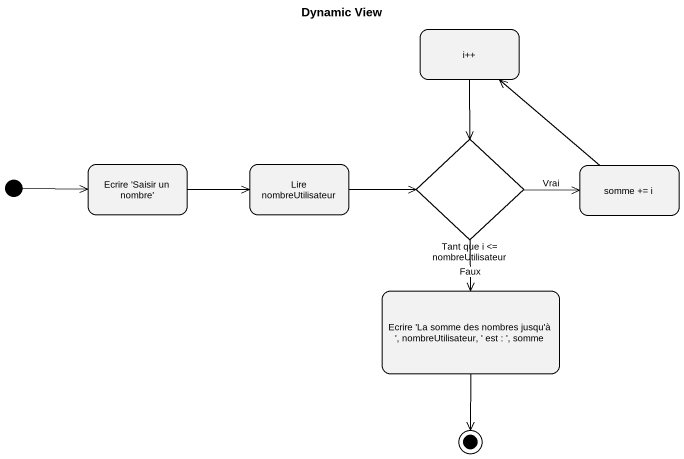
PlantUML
@startuml
title Dynamic View
hide empty description
state "i++" as i
state "Tant que i <= nombreUtilisateur" as Tant_que_i_nombreUtilisateur <<choice>>
state "Ecrire 'Saisir un nombre'" as Ecrire_Saisir_un_nombre
state "Lire nombreUtilisateur" as Lire_nombreUtilisateur
state "somme += i" as somme_i
state "Ecrire 'La somme des nombres jusqu'à ', nombreUtilisateur, ' est : ', somme" as Ecrire_La_somme_des_nombres
[*] -right-> Ecrire_Saisir_un_nombre
i --> Tant_que_i_nombreUtilisateur
Tant_que_i_nombreUtilisateur -right-> somme_i : Vrai
Tant_que_i_nombreUtilisateur --> Ecrire_La_somme_des_nombres : Faux
Ecrire_Saisir_un_nombre -right-> Lire_nombreUtilisateur
Lire_nombreUtilisateur -right-> Tant_que_i_nombreUtilisateur
somme_i -up-> i
Ecrire_La_somme_des_nombres --> [*]
@enduml
